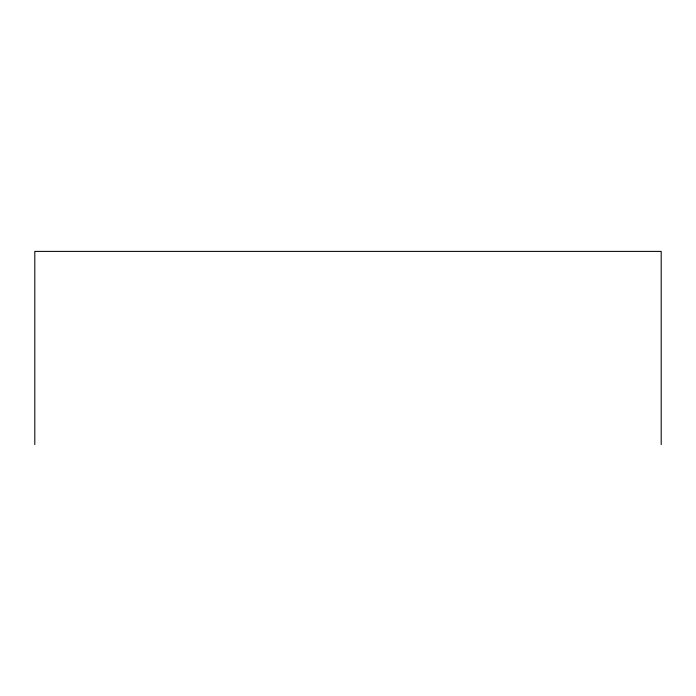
<?xml version="1.0" encoding="UTF-8"?>
<svg xmlns="http://www.w3.org/2000/svg" width="696" height="696" viewBox="0 0 696 696"><rect width="100%" height="100%" fill="white"/><g stroke="black" fill="none" stroke-linecap="round" stroke-linejoin="round"><path stroke-width="1.04" d="M661.2 444.605L661.2 251.395L34.8 251.395L34.8 444.605"/></g></svg>
